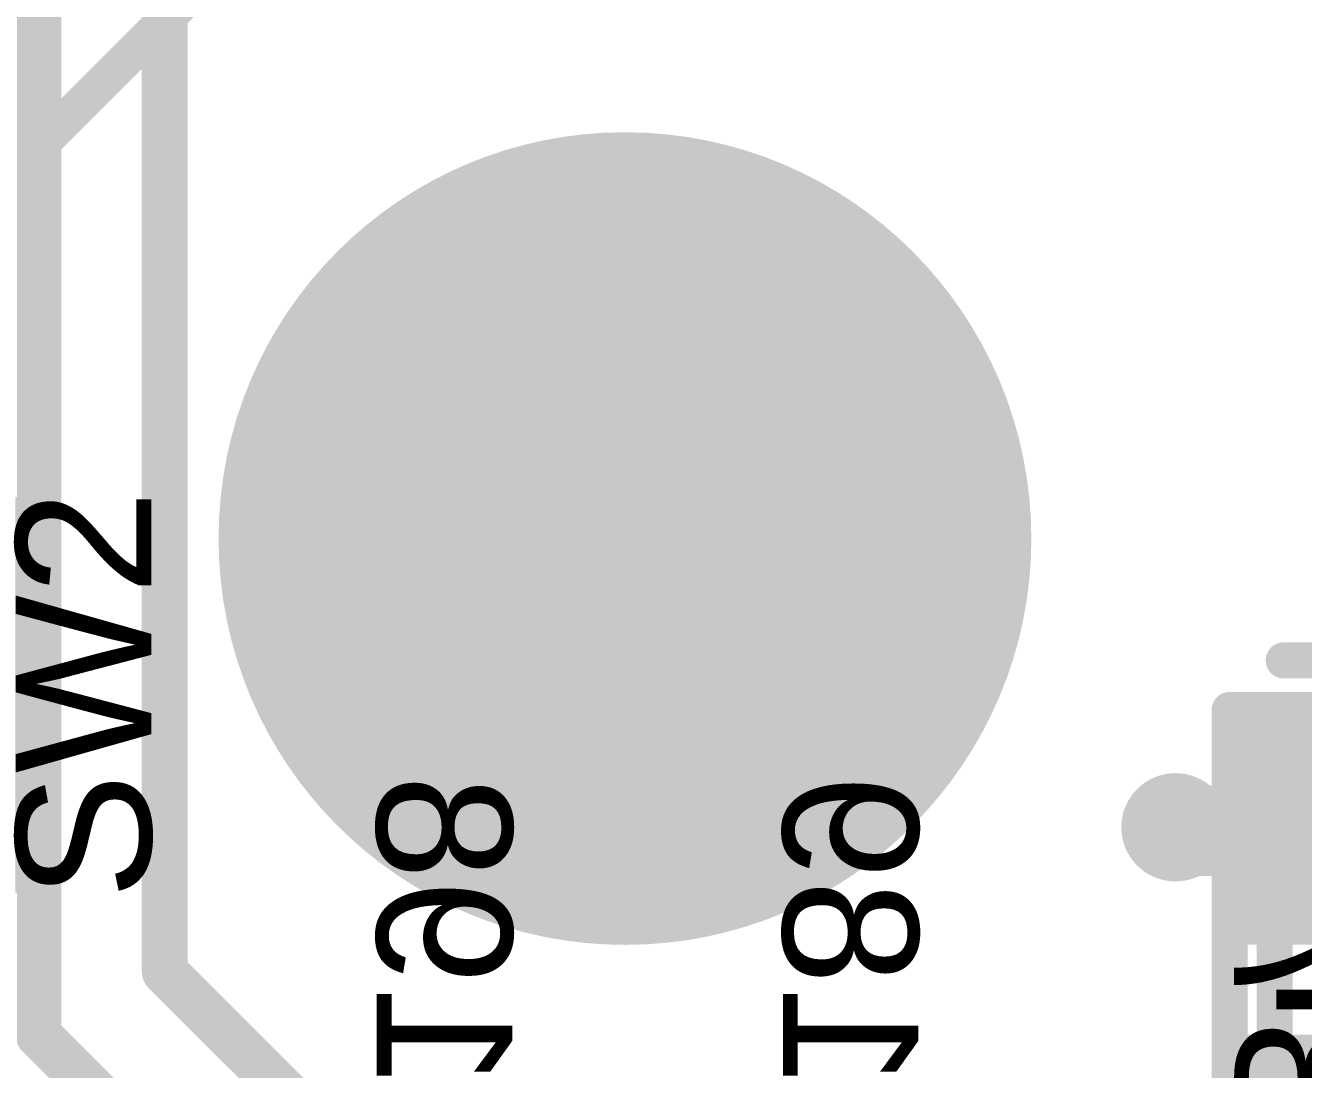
# Model space of a CAD drawing. Header units: inches. Extents: x -3 to 191, y -18 to 93.
# Drawn here: x 41.93 to 49.01, y 55.56 to 61.34 of the extents above; entities that cross this region are included whole.
import ezdxf

# ---------------------------------------------------------------- set-up
doc = ezdxf.new("R2010")
doc.units = ezdxf.units.IN
for name, color, linetype in [('Bottom Layer', 5, 'Continuous'), ('Bottom Overlay', 54, 'Continuous'), ('Bottom Solder', 6, 'Continuous'), ('GND 1', 90, 'Continuous'), ('GND 2', 156, 'Continuous'), ('Multi-Layer', 9, 'Continuous'), ('Pad Holes', 156, 'Continuous'), ('PWR', 16, 'Continuous'), ('Signal L4', 76, 'Continuous'), ('Top 3D Body', 56, 'Continuous'), ('Top Assembly', 216, 'Continuous'), ('Top Component Center', 56, 'Continuous'), ('Top Courtyard', 56, 'Continuous'), ('Top Layer', 1, 'Continuous'), ('Top Overlay', 2, 'Continuous'), ('Top Paste', 8, 'Continuous'), ('Top Solder', 216, 'Continuous'), ('Via Holes', 16, 'Continuous')]:
    doc.layers.add(name, color=color, linetype=linetype)
doc.styles.add('Arial', font='', dxfattribs={"height": 0.2})
doc.styles.get('Arial').set_extended_font_data('Arial')

# ---------------------------------------------------------------- blocks, each defined once
blk = doc.blocks.new('FP_ABM8G_MFG_162')
at = {"layer": 'Top Layer'}
for points in [[(-1.8, 1.45), (-0.4, 1.45), (-0.4, 0.25), (-1.8, 0.25)], [(0.4, 1.45), (1.8, 1.45), (1.8, 0.25), (0.4, 0.25)], [(-1.8, -0.25), (-0.4, -0.25), (-0.4, -1.45), (-1.8, -1.45)], [(0.4, -0.25), (1.8, -0.25), (1.8, -1.45), (0.4, -1.45)]]:
    blk.add_hatch(color=1, dxfattribs=at).paths.add_polyline_path(points)
at = {"layer": 'Top Paste'}
for points in [[(-1.8, 1.45), (-0.4, 1.45), (-0.4, 0.25), (-1.8, 0.25)], [(0.4, 1.45), (1.8, 1.45), (1.8, 0.25), (0.4, 0.25)], [(-1.8, -0.25), (-0.4, -0.25), (-0.4, -1.45), (-1.8, -1.45)], [(0.4, -0.25), (1.8, -0.25), (1.8, -1.45), (0.4, -1.45)]]:
    blk.add_hatch(color=8, dxfattribs=at).paths.add_polyline_path(points)
at = {"layer": 'Top Solder'}
for points in [[(-1.8, 1.45), (-0.4, 1.45), (-0.4, 0.25), (-1.8, 0.25)], [(0.4, 1.45), (1.8, 1.45), (1.8, 0.25), (0.4, 0.25)], [(-1.8, -0.25), (-0.4, -0.25), (-0.4, -1.45), (-1.8, -1.45)], [(0.4, -0.25), (1.8, -0.25), (1.8, -1.45), (0.4, -1.45)]]:
    blk.add_hatch(color=216, dxfattribs=at).paths.add_polyline_path(points)
at = {"layer": 'Top 3D Body'}
for points in [[(1.65, 1.3, 0.2, 0.2, 0), (-1.65, 1.3, 0.2, 0.2, 0)], [(-1.65, 1.3, 0.2, 0.2, 0), (-1.65, -1.3, 0.2, 0.2, 0)], [(1.65, 1.3, 0.2, 0.2, 0), (1.65, -1.3, 0.2, 0.2, 0)], [(1.65, -1.3, 0.2, 0.2, 0), (-1.65, -1.3, 0.2, 0.2, 0)]]:
    blk.add_lwpolyline(points, format="xyseb", dxfattribs=at)
for points in [[(-1.7, 1.3, 0.1, 0.1, 1), (-1.6, 1.3, 0.1, 0.1, 1)], [(-1.7, 1.3, 0.1, 0.1, 1), (-1.6, 1.3, 0.1, 0.1, 1)], [(1.6, 1.3, 0.1, 0.1, 1), (1.7, 1.3, 0.1, 0.1, 1)], [(1.6, 1.3, 0.1, 0.1, 1), (1.7, 1.3, 0.1, 0.1, 1)], [(-1.7, -1.3, 0.1, 0.1, 1), (-1.6, -1.3, 0.1, 0.1, 1)], [(-1.7, -1.3, 0.1, 0.1, 1), (-1.6, -1.3, 0.1, 0.1, 1)], [(1.6, -1.3, 0.1, 0.1, 1), (1.7, -1.3, 0.1, 0.1, 1)], [(1.6, -1.3, 0.1, 0.1, 1), (1.7, -1.3, 0.1, 0.1, 1)]]:
    blk.add_lwpolyline(points, format="xyseb", close=True, dxfattribs=at)
at = {"layer": 'Top Assembly'}
for points in [[(1.9, 1.55, 0.2, 0.2, 0), (-1.9, 1.55, 0.2, 0.2, 0)], [(-1.9, 1.55, 0.2, 0.2, 0), (-1.9, -1.55, 0.2, 0.2, 0)], [(1.9, 1.55, 0.2, 0.2, 0), (1.9, -1.55, 0.2, 0.2, 0)], [(1.9, -1.55, 0.2, 0.2, 0), (-1.9, -1.55, 0.2, 0.2, 0)]]:
    blk.add_lwpolyline(points, format="xyseb", dxfattribs=at)
for points in [[(-1.95, 1.55, 0.1, 0.1, 1), (-1.85, 1.55, 0.1, 0.1, 1)], [(-1.95, 1.55, 0.1, 0.1, 1), (-1.85, 1.55, 0.1, 0.1, 1)], [(1.85, 1.55, 0.1, 0.1, 1), (1.95, 1.55, 0.1, 0.1, 1)], [(1.85, 1.55, 0.1, 0.1, 1), (1.95, 1.55, 0.1, 0.1, 1)], [(-1.95, -1.55, 0.1, 0.1, 1), (-1.85, -1.55, 0.1, 0.1, 1)], [(-1.95, -1.55, 0.1, 0.1, 1), (-1.85, -1.55, 0.1, 0.1, 1)], [(1.85, -1.55, 0.1, 0.1, 1), (1.95, -1.55, 0.1, 0.1, 1)], [(1.85, -1.55, 0.1, 0.1, 1), (1.95, -1.55, 0.1, 0.1, 1)]]:
    blk.add_lwpolyline(points, format="xyseb", close=True, dxfattribs=at)
at = {"layer": 'Top Component Center'}
for points in [[(0, 0.465, 0.1, 0.1, 0), (0, -0.465, 0.1, 0.1, 0)], [(0.465, 0, 0.1, 0.1, 0), (-0.465, 0, 0.1, 0.1, 0)]]:
    blk.add_lwpolyline(points, format="xyseb", dxfattribs=at)
for points in [[(-0.025, 0.465, 0.05, 0.05, 1), (0.025, 0.465, 0.05, 0.05, 1)], [(-0.49, 0, 0.05, 0.05, 1), (-0.44, 0, 0.05, 0.05, 1)], [(0.44, 0, 0.05, 0.05, 1), (0.49, 0, 0.05, 0.05, 1)], [(-0.025, -0.465, 0.05, 0.05, 1), (0.025, -0.465, 0.05, 0.05, 1)]]:
    blk.add_lwpolyline(points, format="xyseb", close=True, dxfattribs=at)
at = {"layer": 'Top Courtyard'}
for points in [[(1.9, 1.55, 0.2, 0.2, 0), (-1.9, 1.55, 0.2, 0.2, 0)], [(-1.9, 1.55, 0.2, 0.2, 0), (-1.9, -1.55, 0.2, 0.2, 0)], [(1.9, 1.55, 0.2, 0.2, 0), (1.9, -1.55, 0.2, 0.2, 0)], [(1.9, -1.55, 0.2, 0.2, 0), (-1.9, -1.55, 0.2, 0.2, 0)]]:
    blk.add_lwpolyline(points, format="xyseb", dxfattribs=at)
for points in [[(-1.95, 1.55, 0.1, 0.1, 1), (-1.85, 1.55, 0.1, 0.1, 1)], [(-1.95, 1.55, 0.1, 0.1, 1), (-1.85, 1.55, 0.1, 0.1, 1)], [(1.85, 1.55, 0.1, 0.1, 1), (1.95, 1.55, 0.1, 0.1, 1)], [(1.85, 1.55, 0.1, 0.1, 1), (1.95, 1.55, 0.1, 0.1, 1)], [(-1.95, -1.55, 0.1, 0.1, 1), (-1.85, -1.55, 0.1, 0.1, 1)], [(-1.95, -1.55, 0.1, 0.1, 1), (-1.85, -1.55, 0.1, 0.1, 1)], [(1.85, -1.55, 0.1, 0.1, 1), (1.95, -1.55, 0.1, 0.1, 1)], [(1.85, -1.55, 0.1, 0.1, 1), (1.95, -1.55, 0.1, 0.1, 1)]]:
    blk.add_lwpolyline(points, format="xyseb", close=True, dxfattribs=at)
at = {"layer": 'Top Overlay'}
for points in [[(1.6, 1.825, 0.2, 0.2, 0), (-1.6, 1.825, 0.2, 0.2, 0)], [(1.6, -1.825, 0.2, 0.2, 0), (-1.6, -1.825, 0.2, 0.2, 0)]]:
    blk.add_lwpolyline(points, format="xyseb", dxfattribs=at)
for points in [[(-1.65, 1.825, 0.1, 0.1, 1), (-1.55, 1.825, 0.1, 0.1, 1)], [(1.55, 1.825, 0.1, 0.1, 1), (1.65, 1.825, 0.1, 0.1, 1)], [(-2.225, -0.85, 0.25, 0.25, 1), (-2.475, -0.85, 0.25, 0.25, 1)], [(-2.5375, -0.85, 0.125, 0.125, 1), (-2.4125, -0.85, 0.125, 0.125, 1)], [(-2.2875, -0.85, 0.125, 0.125, 1), (-2.1625, -0.85, 0.125, 0.125, 1)], [(-1.65, -1.825, 0.1, 0.1, 1), (-1.55, -1.825, 0.1, 0.1, 1)], [(1.55, -1.825, 0.1, 0.1, 1), (1.65, -1.825, 0.1, 0.1, 1)]]:
    blk.add_lwpolyline(points, format="xyseb", close=True, dxfattribs=at)
at = {"layer": 'Top Assembly', "style": 'Arial'}
blk.add_text('Y1', height=1, dxfattribs=at).set_placement((0.0009, 0))

msp = doc.modelspace()

# ---------------------------------------------------------------- hatches: boundary and pattern name
at = {"layer": 'Bottom Layer'}
h = msp.add_hatch(color=5, dxfattribs=at)
edge = h.paths.add_edge_path()
edge.add_arc((45.25, 58.5), 2.15, 0, 360)
h = msp.add_hatch(color=5, dxfattribs=at)
edge = h.paths.add_edge_path()
edge.add_arc((45.25, 60.3), 0.3, 0, 360)
h = msp.add_hatch(color=5, dxfattribs=at)
edge = h.paths.add_edge_path()
edge.add_arc((44.35, 60.0588), 0.3, 0, 360)
h = msp.add_hatch(color=5, dxfattribs=at)
edge = h.paths.add_edge_path()
edge.add_arc((46.15, 60.0588), 0.3, 0, 360)
h = msp.add_hatch(color=5, dxfattribs=at)
edge = h.paths.add_edge_path()
edge.add_arc((43.6912, 59.4), 0.3, 0, 360)
h = msp.add_hatch(color=5, dxfattribs=at)
edge = h.paths.add_edge_path()
edge.add_arc((46.8088, 59.4), 0.3, 0, 360)
h = msp.add_hatch(color=5, dxfattribs=at)
edge = h.paths.add_edge_path()
edge.add_arc((43.45, 58.5), 0.3, 0, 360)
h = msp.add_hatch(color=5, dxfattribs=at)
edge = h.paths.add_edge_path()
edge.add_arc((47.05, 58.5), 0.3, 0, 360)
h = msp.add_hatch(color=5, dxfattribs=at)
edge = h.paths.add_edge_path()
edge.add_arc((43.6912, 57.6), 0.3, 0, 360)
h = msp.add_hatch(color=5, dxfattribs=at)
edge = h.paths.add_edge_path()
edge.add_arc((46.8088, 57.6), 0.3, 0, 360)
h = msp.add_hatch(color=5, dxfattribs=at)
edge = h.paths.add_edge_path()
edge.add_arc((44.35, 56.9412), 0.3, 0, 360)
h = msp.add_hatch(color=5, dxfattribs=at)
edge = h.paths.add_edge_path()
edge.add_arc((46.15, 56.9412), 0.3, 0, 360)
h = msp.add_hatch(color=5, dxfattribs=at)
edge = h.paths.add_edge_path()
edge.add_arc((48.3, 56.9), 0.3, 0, 360)
h = msp.add_hatch(color=5, dxfattribs=at)
edge = h.paths.add_edge_path()
edge.add_arc((45.25, 56.7), 0.3, 0, 360)
at = {"layer": 'Bottom Solder'}
h = msp.add_hatch(color=6, dxfattribs=at)
edge = h.paths.add_edge_path()
edge.add_arc((45.25, 58.5), 2.2516, 0, 360)
at = {"layer": 'GND 1'}
h = msp.add_hatch(color=90, dxfattribs=at)
edge = h.paths.add_edge_path()
edge.add_arc((45.25, 58.5), 2.15, 0, 360)
h = msp.add_hatch(color=90, dxfattribs=at)
edge = h.paths.add_edge_path()
edge.add_arc((45.25, 60.3), 0.3, 0, 360)
h = msp.add_hatch(color=90, dxfattribs=at)
edge = h.paths.add_edge_path()
edge.add_arc((44.35, 60.0588), 0.3, 0, 360)
h = msp.add_hatch(color=90, dxfattribs=at)
edge = h.paths.add_edge_path()
edge.add_arc((46.15, 60.0588), 0.3, 0, 360)
h = msp.add_hatch(color=90, dxfattribs=at)
edge = h.paths.add_edge_path()
edge.add_arc((43.6912, 59.4), 0.3, 0, 360)
h = msp.add_hatch(color=90, dxfattribs=at)
edge = h.paths.add_edge_path()
edge.add_arc((46.8088, 59.4), 0.3, 0, 360)
h = msp.add_hatch(color=90, dxfattribs=at)
edge = h.paths.add_edge_path()
edge.add_arc((43.45, 58.5), 0.3, 0, 360)
h = msp.add_hatch(color=90, dxfattribs=at)
edge = h.paths.add_edge_path()
edge.add_arc((47.05, 58.5), 0.3, 0, 360)
h = msp.add_hatch(color=90, dxfattribs=at)
edge = h.paths.add_edge_path()
edge.add_arc((43.6912, 57.6), 0.3, 0, 360)
h = msp.add_hatch(color=90, dxfattribs=at)
edge = h.paths.add_edge_path()
edge.add_arc((46.8088, 57.6), 0.3, 0, 360)
h = msp.add_hatch(color=90, dxfattribs=at)
edge = h.paths.add_edge_path()
edge.add_arc((44.35, 56.9412), 0.3, 0, 360)
h = msp.add_hatch(color=90, dxfattribs=at)
edge = h.paths.add_edge_path()
edge.add_arc((46.15, 56.9412), 0.3, 0, 360)
h = msp.add_hatch(color=90, dxfattribs=at)
edge = h.paths.add_edge_path()
edge.add_arc((48.3, 56.9), 0.3, 0, 360)
h = msp.add_hatch(color=90, dxfattribs=at)
edge = h.paths.add_edge_path()
edge.add_arc((45.25, 56.7), 0.3, 0, 360)
at = {"layer": 'GND 2'}
h = msp.add_hatch(color=156, dxfattribs=at)
edge = h.paths.add_edge_path()
edge.add_arc((45.25, 58.5), 2.15, 0, 360)
h = msp.add_hatch(color=156, dxfattribs=at)
edge = h.paths.add_edge_path()
edge.add_arc((45.25, 60.3), 0.3, 0, 360)
h = msp.add_hatch(color=156, dxfattribs=at)
edge = h.paths.add_edge_path()
edge.add_arc((44.35, 60.0588), 0.3, 0, 360)
h = msp.add_hatch(color=156, dxfattribs=at)
edge = h.paths.add_edge_path()
edge.add_arc((46.15, 60.0588), 0.3, 0, 360)
h = msp.add_hatch(color=156, dxfattribs=at)
edge = h.paths.add_edge_path()
edge.add_arc((43.6912, 59.4), 0.3, 0, 360)
h = msp.add_hatch(color=156, dxfattribs=at)
edge = h.paths.add_edge_path()
edge.add_arc((46.8088, 59.4), 0.3, 0, 360)
h = msp.add_hatch(color=156, dxfattribs=at)
edge = h.paths.add_edge_path()
edge.add_arc((43.45, 58.5), 0.3, 0, 360)
h = msp.add_hatch(color=156, dxfattribs=at)
edge = h.paths.add_edge_path()
edge.add_arc((47.05, 58.5), 0.3, 0, 360)
h = msp.add_hatch(color=156, dxfattribs=at)
edge = h.paths.add_edge_path()
edge.add_arc((43.6912, 57.6), 0.3, 0, 360)
h = msp.add_hatch(color=156, dxfattribs=at)
edge = h.paths.add_edge_path()
edge.add_arc((46.8088, 57.6), 0.3, 0, 360)
h = msp.add_hatch(color=156, dxfattribs=at)
edge = h.paths.add_edge_path()
edge.add_arc((44.35, 56.9412), 0.3, 0, 360)
h = msp.add_hatch(color=156, dxfattribs=at)
edge = h.paths.add_edge_path()
edge.add_arc((46.15, 56.9412), 0.3, 0, 360)
h = msp.add_hatch(color=156, dxfattribs=at)
edge = h.paths.add_edge_path()
edge.add_arc((48.3, 56.9), 0.3, 0, 360)
h = msp.add_hatch(color=156, dxfattribs=at)
edge = h.paths.add_edge_path()
edge.add_arc((45.25, 56.7), 0.3, 0, 360)
at = {"layer": 'Multi-Layer'}
h = msp.add_hatch(color=9, dxfattribs=at)
edge = h.paths.add_edge_path()
edge.add_arc((45.25, 58.5), 2.15, 0, 360)
at = {"layer": 'Pad Holes'}
h = msp.add_hatch(color=7, dxfattribs=at)
edge = h.paths.add_edge_path()
edge.add_arc((45.25, 58.5), 1.5, 0, 360)
at = {"layer": 'PWR'}
h = msp.add_hatch(color=16, dxfattribs=at)
edge = h.paths.add_edge_path()
edge.add_arc((45.25, 58.5), 2.15, 0, 360)
h = msp.add_hatch(color=16, dxfattribs=at)
edge = h.paths.add_edge_path()
edge.add_arc((45.25, 60.3), 0.3, 0, 360)
h = msp.add_hatch(color=16, dxfattribs=at)
edge = h.paths.add_edge_path()
edge.add_arc((44.35, 60.0588), 0.3, 0, 360)
h = msp.add_hatch(color=16, dxfattribs=at)
edge = h.paths.add_edge_path()
edge.add_arc((46.15, 60.0588), 0.3, 0, 360)
h = msp.add_hatch(color=16, dxfattribs=at)
edge = h.paths.add_edge_path()
edge.add_arc((43.6912, 59.4), 0.3, 0, 360)
h = msp.add_hatch(color=16, dxfattribs=at)
edge = h.paths.add_edge_path()
edge.add_arc((46.8088, 59.4), 0.3, 0, 360)
h = msp.add_hatch(color=16, dxfattribs=at)
edge = h.paths.add_edge_path()
edge.add_arc((43.45, 58.5), 0.3, 0, 360)
h = msp.add_hatch(color=16, dxfattribs=at)
edge = h.paths.add_edge_path()
edge.add_arc((47.05, 58.5), 0.3, 0, 360)
h = msp.add_hatch(color=16, dxfattribs=at)
edge = h.paths.add_edge_path()
edge.add_arc((43.6912, 57.6), 0.3, 0, 360)
h = msp.add_hatch(color=16, dxfattribs=at)
edge = h.paths.add_edge_path()
edge.add_arc((46.8088, 57.6), 0.3, 0, 360)
h = msp.add_hatch(color=16, dxfattribs=at)
edge = h.paths.add_edge_path()
edge.add_arc((44.35, 56.9412), 0.3, 0, 360)
h = msp.add_hatch(color=16, dxfattribs=at)
edge = h.paths.add_edge_path()
edge.add_arc((46.15, 56.9412), 0.3, 0, 360)
h = msp.add_hatch(color=16, dxfattribs=at)
edge = h.paths.add_edge_path()
edge.add_arc((48.3, 56.9), 0.3, 0, 360)
h = msp.add_hatch(color=16, dxfattribs=at)
edge = h.paths.add_edge_path()
edge.add_arc((45.25, 56.7), 0.3, 0, 360)
at = {"layer": 'Signal L4'}
h = msp.add_hatch(color=76, dxfattribs=at)
edge = h.paths.add_edge_path()
edge.add_arc((45.25, 58.5), 2.15, 0, 360)
h = msp.add_hatch(color=76, dxfattribs=at)
edge = h.paths.add_edge_path()
edge.add_arc((45.25, 60.3), 0.3, 0, 360)
h = msp.add_hatch(color=76, dxfattribs=at)
edge = h.paths.add_edge_path()
edge.add_arc((44.35, 60.0588), 0.3, 0, 360)
h = msp.add_hatch(color=76, dxfattribs=at)
edge = h.paths.add_edge_path()
edge.add_arc((46.15, 60.0588), 0.3, 0, 360)
h = msp.add_hatch(color=76, dxfattribs=at)
edge = h.paths.add_edge_path()
edge.add_arc((43.6912, 59.4), 0.3, 0, 360)
h = msp.add_hatch(color=76, dxfattribs=at)
edge = h.paths.add_edge_path()
edge.add_arc((46.8088, 59.4), 0.3, 0, 360)
h = msp.add_hatch(color=76, dxfattribs=at)
edge = h.paths.add_edge_path()
edge.add_arc((43.45, 58.5), 0.3, 0, 360)
h = msp.add_hatch(color=76, dxfattribs=at)
edge = h.paths.add_edge_path()
edge.add_arc((47.05, 58.5), 0.3, 0, 360)
h = msp.add_hatch(color=76, dxfattribs=at)
edge = h.paths.add_edge_path()
edge.add_arc((43.6912, 57.6), 0.3, 0, 360)
h = msp.add_hatch(color=76, dxfattribs=at)
edge = h.paths.add_edge_path()
edge.add_arc((46.8088, 57.6), 0.3, 0, 360)
h = msp.add_hatch(color=76, dxfattribs=at)
edge = h.paths.add_edge_path()
edge.add_arc((44.35, 56.9412), 0.3, 0, 360)
h = msp.add_hatch(color=76, dxfattribs=at)
edge = h.paths.add_edge_path()
edge.add_arc((46.15, 56.9412), 0.3, 0, 360)
h = msp.add_hatch(color=76, dxfattribs=at)
edge = h.paths.add_edge_path()
edge.add_arc((48.3, 56.9), 0.3, 0, 360)
h = msp.add_hatch(color=76, dxfattribs=at)
edge = h.paths.add_edge_path()
edge.add_arc((45.25, 56.7), 0.3, 0, 360)
at = {"layer": 'Top Layer'}
h = msp.add_hatch(color=1, dxfattribs=at)
edge = h.paths.add_edge_path()
edge.add_arc((45.25, 58.5), 2.15, 0, 360)
h = msp.add_hatch(color=1, dxfattribs=at)
edge = h.paths.add_edge_path()
edge.add_arc((45.25, 60.3), 0.3, 0, 360)
h = msp.add_hatch(color=1, dxfattribs=at)
edge = h.paths.add_edge_path()
edge.add_arc((44.35, 60.0588), 0.3, 0, 360)
h = msp.add_hatch(color=1, dxfattribs=at)
edge = h.paths.add_edge_path()
edge.add_arc((46.15, 60.0588), 0.3, 0, 360)
h = msp.add_hatch(color=1, dxfattribs=at)
edge = h.paths.add_edge_path()
edge.add_arc((43.6912, 59.4), 0.3, 0, 360)
h = msp.add_hatch(color=1, dxfattribs=at)
edge = h.paths.add_edge_path()
edge.add_arc((46.8088, 59.4), 0.3, 0, 360)
h = msp.add_hatch(color=1, dxfattribs=at)
edge = h.paths.add_edge_path()
edge.add_arc((43.45, 58.5), 0.3, 0, 360)
h = msp.add_hatch(color=1, dxfattribs=at)
edge = h.paths.add_edge_path()
edge.add_arc((47.05, 58.5), 0.3, 0, 360)
h = msp.add_hatch(color=1, dxfattribs=at)
edge = h.paths.add_edge_path()
edge.add_arc((43.6912, 57.6), 0.3, 0, 360)
h = msp.add_hatch(color=1, dxfattribs=at)
edge = h.paths.add_edge_path()
edge.add_arc((46.8088, 57.6), 0.3, 0, 360)
h = msp.add_hatch(color=1, dxfattribs=at)
edge = h.paths.add_edge_path()
edge.add_arc((44.35, 56.9412), 0.3, 0, 360)
h = msp.add_hatch(color=1, dxfattribs=at)
edge = h.paths.add_edge_path()
edge.add_arc((46.15, 56.9412), 0.3, 0, 360)
h = msp.add_hatch(color=1, dxfattribs=at)
edge = h.paths.add_edge_path()
edge.add_arc((48.3, 56.9), 0.3, 0, 360)
h = msp.add_hatch(color=1, dxfattribs=at)
edge = h.paths.add_edge_path()
edge.add_arc((45.25, 56.7), 0.3, 0, 360)
at = {"layer": 'Top Solder'}
h = msp.add_hatch(color=216, dxfattribs=at)
edge = h.paths.add_edge_path()
edge.add_arc((45.25, 58.5), 2.2516, 0, 360)
at = {"layer": 'Via Holes'}
h = msp.add_hatch(color=7, dxfattribs=at)
edge = h.paths.add_edge_path()
edge.add_arc((45.25, 60.3), 0.15, 0, 360)
h = msp.add_hatch(color=7, dxfattribs=at)
edge = h.paths.add_edge_path()
edge.add_arc((44.35, 60.0588), 0.15, 0, 360)
h = msp.add_hatch(color=7, dxfattribs=at)
edge = h.paths.add_edge_path()
edge.add_arc((46.15, 60.0588), 0.15, 0, 360)
h = msp.add_hatch(color=7, dxfattribs=at)
edge = h.paths.add_edge_path()
edge.add_arc((43.6912, 59.4), 0.15, 0, 360)
h = msp.add_hatch(color=7, dxfattribs=at)
edge = h.paths.add_edge_path()
edge.add_arc((46.8088, 59.4), 0.15, 0, 360)
h = msp.add_hatch(color=7, dxfattribs=at)
edge = h.paths.add_edge_path()
edge.add_arc((43.45, 58.5), 0.15, 0, 360)
h = msp.add_hatch(color=7, dxfattribs=at)
edge = h.paths.add_edge_path()
edge.add_arc((47.05, 58.5), 0.15, 0, 360)
h = msp.add_hatch(color=7, dxfattribs=at)
edge = h.paths.add_edge_path()
edge.add_arc((43.6912, 57.6), 0.15, 0, 360)
h = msp.add_hatch(color=7, dxfattribs=at)
edge = h.paths.add_edge_path()
edge.add_arc((46.8088, 57.6), 0.15, 0, 360)
h = msp.add_hatch(color=7, dxfattribs=at)
edge = h.paths.add_edge_path()
edge.add_arc((44.35, 56.9412), 0.15, 0, 360)
h = msp.add_hatch(color=7, dxfattribs=at)
edge = h.paths.add_edge_path()
edge.add_arc((46.15, 56.9412), 0.15, 0, 360)
h = msp.add_hatch(color=7, dxfattribs=at)
edge = h.paths.add_edge_path()
edge.add_arc((48.3, 56.9), 0.15, 0, 360)
h = msp.add_hatch(color=7, dxfattribs=at)
edge = h.paths.add_edge_path()
edge.add_arc((45.25, 56.7), 0.15, 0, 360)

# ---------------------------------------------------------------- linework, layer by layer
at = {"layer": 'Bottom Layer'}
msp.add_lwpolyline([(41.775, 60.445, 0.2, 0.2, 0), (43.0257, 61.6957, 0.2, 0.2, 0)], format="xyseb", dxfattribs=at)
at = {"layer": 'Signal L4'}
for points in [[(42, 55.75, 0.254, 0.254, 0), (42, 66.9, 0.254, 0.254, 0)], [(42.7, 56.1, 0.254, 0.254, 0), (42.7, 65.9, 0.254, 0.254, 0)], [(42.7, 56.1, 0.254, 0.254, 0), (46, 52.8, 0.254, 0.254, 0)], [(42, 55.75, 0.254, 0.254, 0), (45.75, 52, 0.254, 0.254, 0)]]:
    msp.add_lwpolyline(points, format="xyseb", dxfattribs=at)
for points in [[(42.6365, 56.1, 0.127, 0.127, 1), (42.7635, 56.1, 0.127, 0.127, 1)], [(42.6365, 56.1, 0.127, 0.127, 1), (42.7635, 56.1, 0.127, 0.127, 1)], [(41.9365, 55.75, 0.127, 0.127, 1), (42.0635, 55.75, 0.127, 0.127, 1)], [(41.9365, 55.75, 0.127, 0.127, 1), (42.0635, 55.75, 0.127, 0.127, 1)]]:
    msp.add_lwpolyline(points, format="xyseb", close=True, dxfattribs=at)
at = {"layer": 'Top Layer'}
for points in [[(48.3, 56.9, 0.5, 0.5, 0), (48.3191, 56.8809, 0.5, 0.5, 0)], [(48.3191, 56.8809, 0.5, 0.5, 0), (49.3691, 56.8809, 0.5, 0.5, 0)]]:
    msp.add_lwpolyline(points, format="xyseb", dxfattribs=at)
for points in [[(48.175, 56.9, 0.25, 0.25, 1), (48.425, 56.9, 0.25, 0.25, 1)], [(48.1941, 56.8809, 0.25, 0.25, 1), (48.4441, 56.8809, 0.25, 0.25, 1)], [(48.1941, 56.8809, 0.25, 0.25, 1), (48.4441, 56.8809, 0.25, 0.25, 1)]]:
    msp.add_lwpolyline(points, format="xyseb", close=True, dxfattribs=at)

# ---------------------------------------------------------------- block references
at = {"rotation": 180}
msp.add_blockref('FP_ABM8G_MFG_162', (50.5, 56), dxfattribs=at)

# ---------------------------------------------------------------- texts
at = {"layer": 'Bottom Overlay', "style": 'Arial', "text_generation_flag": 2}
for s, p in [('C198', (43.8751, 54.6879)), ('C189', (46.1251, 54.6879)), ('FB7', (48.6251, 54.5003))]:
    msp.add_text(s, height=0.75, rotation=270, dxfattribs=at).set_placement(p)
at = {"layer": 'Top Overlay', "style": 'Arial'}
msp.add_text('SW2', height=0.75, rotation=90, dxfattribs=at).set_placement((42.6249, 56.5003))

doc.saveas('drawing.dxf')
